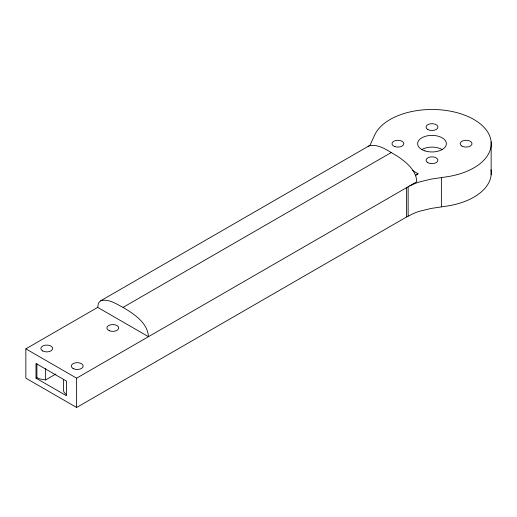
<?xml version="1.0" encoding="UTF-8"?>
<svg xmlns="http://www.w3.org/2000/svg" width="517" height="517" viewBox="0 0 517 517"><rect width="100%" height="100%" fill="white"/><g stroke="black" fill="none" stroke-linecap="round" stroke-linejoin="round"><path stroke-width="0.78" d="M25.85 348.852L97.681 307.382L98.476 303.136L100.692 300.784L369.009 145.872C379.265 143.442 388.655 151.416 397.179 156.031C406.071 162.073 416.327 170.08 416.767 181.777L76.619 378.166L25.85 348.852L25.85 378.166L76.619 407.474L406.614 216.953L414.311 213.133A50.996 29.443 0 0 1 419.3 211.311L431.217 208.409L447.328 206.018A59.235 34.2 0 0 0 490.969 169.77M369.901 145.413L374.786 134.827A59.235 34.2 0 0 1 473.882 119.492A59.235 34.2 0 0 1 447.328 176.711L431.217 179.095L419.3 182.003A50.996 29.443 0 0 0 414.311 183.819L409.658 185.984M416.515 175.101L418.04 173.718L412.501 170.52M368.123 146.46L369.009 145.872M100.692 300.784C108.602 298.393 116.267 304.035 123.065 307.382L391.382 152.47M36.003 378.166L66.48 395.757L66.48 381.1L36.003 363.509L36.003 378.166L36.894 377.649L39.79 378.935L45.638 379.93L55.868 374.024M415.5 175.185L418.04 173.718M97.681 307.382L148.45 336.69C147.571 322.55 133.974 314.058 123.065 307.382M66.26 394.529L64.392 392.713L63.397 390.684L63.384 379.4M491.15 141.884L491.15 174.778M441.376 177.48L441.376 206.794M408.133 186.786L408.133 216.1M406.614 187.645L406.614 216.953M76.619 378.166L76.619 407.474M45.638 368.363L45.638 379.93M36.894 363.768L36.894 377.649M421.846 149.536A14.36 8.291 0 0 1 442.151 149.536M427.811 129.515A5.926 3.419 0 0 0 437.718 127.983A5.926 3.419 0 0 0 430.467 123.789A5.926 3.419 0 0 0 427.811 129.515M424.819 150.854A14.36 8.291 0 0 0 446.358 143.674A14.36 8.291 0 0 0 424.819 136.494A14.36 8.291 0 0 0 424.819 150.854M394.93 146.641A5.926 3.419 0 0 0 403.816 143.674A5.926 3.419 0 0 0 394.93 140.714A5.926 3.419 0 0 0 394.93 146.641M427.811 162.674A5.926 3.419 0 0 0 437.718 161.142A5.926 3.419 0 0 0 430.467 156.955A5.926 3.419 0 0 0 427.811 162.674M461.914 146.091A5.926 3.419 0 0 0 471.821 144.56A5.926 3.419 0 0 0 464.57 140.372A5.926 3.419 0 0 0 461.914 146.091M109.455 330.796A5.926 3.419 0 0 0 118.697 328.224A5.926 3.419 0 0 0 110.218 324.889A5.926 3.419 0 0 0 109.455 330.796M42.601 350.907A5.926 3.419 0 0 0 52.514 349.369A5.926 3.419 0 0 0 45.257 345.182A5.926 3.419 0 0 0 42.601 350.907M73.065 368.492A5.926 3.419 0 0 0 82.972 366.96A5.926 3.419 0 0 0 75.721 362.772A5.926 3.419 0 0 0 73.065 368.492"/></g></svg>
